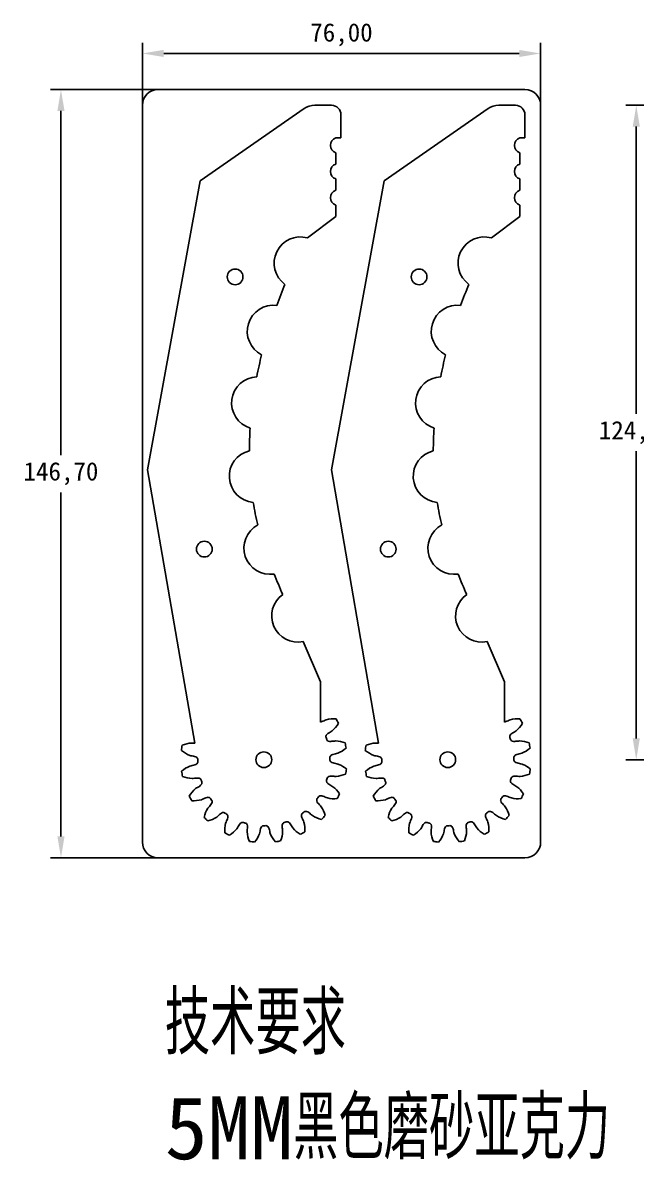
# Model space of a CAD drawing. Header units: millimetres. Extents: x 1878 to 2381, y 417 to 643.
# Drawn here: x 1878.1 to 1995.2, y 416.7 to 633.9 of the extents above; entities that cross this region are included whole.
import ezdxf

# ---------------------------------------------------------------- set-up
doc = ezdxf.new("R2010")
doc.units = ezdxf.units.MM
doc.header["$PDSIZE"] = -1
doc.layers.add('02___PRT_ALL_AXES', color=7, linetype='Continuous')
doc.dimstyles.new('ISO-25', dxfattribs={"dimtxt": 2.5, "dimasz": 2.5, "dimexe": 1.25, "dimexo": 0.625, "dimtad": 1, "dimtxsty": 'Standard', "dimcen": 2.5, "dimadec": 0, "dimazin": 0, "dimtfac": 1, "dimtmove": 0, "dimatfit": 3, "dimfxl": 1, "dimarcsym": 0})

# ---------------------------------------------------------------- blocks, each defined once
blk = doc.blocks.new('*D5')
at = {"color": 0, "lineweight": -2, "transparency": 16777216}
for p, q in [((1900.95, 618.18), (1900.95, 630.07)), ((1976.95, 618.18), (1976.95, 630.07)), ((1905.03, 628.07), (1972.87, 628.07))]:
    blk.add_line(p, q, dxfattribs=at)
at = {"color": 0, "transparency": 16777216}
for points in [[(1905.03, 628.75), (1905.03, 627.39), (1900.95, 628.07)], [(1972.87, 628.75), (1972.87, 627.39), (1976.95, 628.07)]]:
    blk.add_solid(points, dxfattribs=at)
at = {"layer": 'Defpoints', "color": 0, "transparency": 16777216}
for p in [(1976.95, 628.07), (1900.95, 618.18), (1976.95, 618.18)]:
    blk.add_point(p, dxfattribs=at)
at = {"color": 0, "transparency": 16777216, "insert": (1938.95, 631.64), "char_height": 3.5, "attachment_point": 5}
blk.add_mtext('76,00', dxfattribs=at)
blk = doc.blocks.new('*D6')
at = {"color": 0, "lineweight": -2, "transparency": 16777216}
for p, q in [((1903.95, 621.18), (1883.42, 621.18)), ((1885.42, 617.1), (1885.42, 551.39)), ((1885.42, 478.56), (1885.42, 544.26)), ((1903.95, 474.48), (1883.42, 474.48))]:
    blk.add_line(p, q, dxfattribs=at)
at = {"color": 0, "transparency": 16777216}
for points in [[(1884.74, 617.1), (1886.1, 617.1), (1885.42, 621.18)], [(1884.74, 478.56), (1886.1, 478.56), (1885.42, 474.48)]]:
    blk.add_solid(points, dxfattribs=at)
at = {"layer": 'Defpoints', "color": 0, "transparency": 16777216}
for p in [(1903.95, 621.18), (1885.42, 474.48), (1903.95, 474.48)]:
    blk.add_point(p, dxfattribs=at)
at = {"color": 0, "transparency": 16777216, "insert": (1885.42, 547.83), "char_height": 3.5, "attachment_point": 5}
blk.add_mtext('146,70', dxfattribs=at)
blk = doc.blocks.new('*D16')
at = {"color": 0, "lineweight": -2, "transparency": 16777216}
for p, q in [((2007.31, 618.18), (1993.2, 618.18)), ((1995.2, 614.1), (1995.2, 559.25)), ((1995.2, 497.27), (1995.2, 552.12)), ((2018.83, 493.19), (1993.2, 493.19))]:
    blk.add_line(p, q, dxfattribs=at)
at = {"color": 0, "transparency": 16777216}
for points in [[(1994.52, 614.1), (1995.88, 614.1), (1995.2, 618.18)], [(1994.52, 497.27), (1995.88, 497.27), (1995.2, 493.19)]]:
    blk.add_solid(points, dxfattribs=at)
at = {"layer": 'Defpoints', "color": 0, "transparency": 16777216}
for p in [(1995.2, 618.18), (2007.31, 618.18), (2018.83, 493.19)]:
    blk.add_point(p, dxfattribs=at)
at = {"color": 0, "transparency": 16777216, "insert": (1995.2, 555.68), "char_height": 3.5, "attachment_point": 5}
blk.add_mtext('124,99', dxfattribs=at)

msp = doc.modelspace()

# ---------------------------------------------------------------- linework, layer by layer
at = {"color": 7, "linetype": 'Continuous'}
for p, q in [((1973.955, 621.177), (1903.955, 621.177)), ((1931.816, 617.532), (1912.003, 603.735)), ((1937.053, 618.177), (1933.873, 618.177)), ((1966.917, 617.532), (1947.104, 603.735)), ((1972.155, 618.177), (1968.974, 618.177)), ((1912.003, 603.735), (1901.955, 548.594)), ((1947.104, 603.735), (1937.056, 548.594)), ((1932.454, 592.851), (1937.853, 596.943)), ((1967.555, 592.851), (1972.955, 596.943)), ((1901.955, 548.594), (1910.936, 496.369)), ((1937.056, 548.594), (1946.037, 496.369)), ((1934.936, 500.412), (1934.936, 508.078)), ((1970.037, 500.412), (1970.037, 508.078))]:
    msp.add_line(p, q, dxfattribs=at)
for p, q in [((1900.955, 477.48), (1900.955, 618.177)), ((1976.955, 618.177), (1976.955, 477.48)), ((1938.853, 616.377), (1938.853, 611.943)), ((1973.955, 616.377), (1973.955, 611.943)), ((1937.853, 611.943), (1938.853, 611.943)), ((1972.955, 611.943), (1973.955, 611.943)), ((1903.955, 474.48), (1973.955, 474.48))]:
    msp.add_line(p, q)
for centre in [(1924.135, 493.221), (1959.236, 493.221)]:
    msp.add_circle(centre, 1.5)
for centre, start, end in [((1903.955, 618.177), 90, 180), ((1973.955, 618.177), 0, 90), ((1903.955, 477.48), 180, 270), ((1973.955, 477.48), 270, 0)]:
    msp.add_arc(centre, 3, start, end)
for centre, radius, start, end in [((1933.873, 614.577), 3.6, 90, 124.85116), ((1937.053, 616.377), 1.8, 0, 90), ((1968.974, 614.577), 3.6, 90, 124.85116), ((1972.155, 616.377), 1.8, 0, 90), ((1931.088, 588.041), 5, 74.15272, 234.18779), ((1966.189, 588.041), 5, 74.15272, 234.18779), ((1924.135, 493.221), 15.841, 26.0096, 29.62872), ((1959.236, 493.221), 15.841, 26.0096, 29.62872), ((1924.136, 493.222), 12.6, 17.92888, 19.70944), ((1959.237, 493.222), 12.6, 17.92888, 19.70944), ((1924.137, 493.222), 15.841, 170.0096, 173.62872), ((1924.135, 493.221), 15.841, 8.0096, 11.62872), ((1959.238, 493.222), 15.841, 170.0096, 173.62872), ((1959.236, 493.221), 15.841, 8.0096, 11.62872), ((1924.136, 493.222), 12.6, 179.92888, 181.70944), ((1924.136, 493.222), 12.6, 359.92888, 1.70944), ((1959.237, 493.222), 12.6, 179.92888, 181.70944), ((1959.237, 493.222), 12.6, 359.92888, 1.70944), ((1924.137, 493.222), 15.841, 188.0096, 191.62872), ((1924.135, 493.222), 15.841, 350.0096, 353.62872), ((1959.238, 493.222), 15.841, 188.0096, 191.62872), ((1959.236, 493.222), 15.841, 350.0096, 353.62872), ((1924.136, 493.222), 12.6, 197.92888, 199.70944), ((1924.136, 493.222), 12.6, 341.92888, 343.70944), ((1959.237, 493.222), 12.6, 197.92888, 199.70944), ((1959.237, 493.222), 12.6, 341.92888, 343.70944), ((1924.135, 493.222), 15.841, 332.0096, 335.62872), ((1959.236, 493.222), 15.841, 332.0096, 335.62872), ((1924.137, 493.222), 15.841, 206.0096, 209.62872), ((1924.136, 493.222), 12.6, 215.92888, 217.70944), ((1924.136, 493.222), 12.6, 323.92888, 325.70944), ((1959.238, 493.222), 15.841, 206.0096, 209.62872), ((1959.237, 493.222), 12.6, 215.92888, 217.70944), ((1959.237, 493.222), 12.6, 323.92888, 325.70944), ((1924.137, 493.223), 15.841, 224.0096, 227.62872), ((1924.136, 493.222), 12.6, 233.92888, 235.70944), ((1924.136, 493.222), 12.6, 305.92888, 307.70944), ((1924.135, 493.223), 15.841, 314.0096, 317.62872), ((1959.238, 493.223), 15.841, 224.0096, 227.62872), ((1959.237, 493.222), 12.6, 233.92888, 235.70944), ((1959.237, 493.222), 12.6, 305.92888, 307.70944), ((1959.236, 493.223), 15.841, 314.0096, 317.62872), ((1924.136, 493.222), 12.6, 251.92888, 253.70944), ((1924.136, 493.222), 12.6, 269.92888, 271.70944), ((1924.136, 493.222), 12.6, 287.92888, 289.70944), ((1959.237, 493.222), 12.6, 251.92888, 253.70944), ((1959.237, 493.222), 12.6, 269.92888, 271.70944), ((1959.237, 493.222), 12.6, 287.92888, 289.70944), ((1924.136, 493.223), 15.841, 242.0096, 245.62872), ((1924.135, 493.223), 15.841, 296.0096, 299.62872), ((1959.238, 493.223), 15.841, 242.0096, 245.62872), ((1959.237, 493.223), 15.841, 296.0096, 299.62872), ((1924.136, 493.223), 15.841, 260.0096, 263.62872), ((1924.136, 493.223), 15.841, 278.0096, 281.62872), ((1959.237, 493.223), 15.841, 260.0096, 263.62872), ((1959.237, 493.223), 15.841, 278.0096, 281.62872)]:
    msp.add_arc(centre, radius, start, end, dxfattribs=at)
for points, knots in [([(1937.905, 501.053), (1937.283, 501.061), (1936.304, 501.075), (1935.409, 500.542), (1935.022, 500.435), (1934.936, 500.412)], [0, 0, 0, 0, 0.6081173, 0.9123175, 1, 1, 1, 1]), ([(1935.998, 497.471), (1935.982, 497.547), (1935.95, 497.703), (1936.066, 498.005), (1936.493, 498.363), (1937.479, 498.838), (1938.025, 499.652), (1938.372, 500.168)], [0, 0, 0, 0, 0.0622391, 0.1246397, 0.2490507, 0.499475, 1, 1, 1, 1]), ([(1973.006, 501.053), (1972.384, 501.061), (1971.406, 501.075), (1970.51, 500.542), (1970.124, 500.435), (1970.037, 500.412)], [0, 0, 0, 0, 0.6081173, 0.9123175, 1, 1, 1, 1]), ([(1971.099, 497.471), (1971.083, 497.547), (1971.051, 497.703), (1971.167, 498.005), (1971.594, 498.363), (1972.58, 498.838), (1973.127, 499.652), (1973.473, 500.168)], [0, 0, 0, 0, 0.0622391, 0.1246397, 0.2490507, 0.499475, 1, 1, 1, 1]), ([(1910.936, 496.369), (1910.74, 496.386), (1909.922, 496.481), (1909.12, 496.184), (1908.536, 495.97)], [0, 0, 0, 0, 0.2400907, 1, 1, 1, 1]), ([(1939.651, 496.415), (1939.061, 496.612), (1938.131, 496.923), (1937.061, 496.696), (1936.503, 496.719), (1936.228, 496.888), (1936.158, 497.031), (1936.124, 497.1)], [0, 0, 0, 0, 0.5006215, 0.7510488, 0.8754089, 0.9377851, 1, 1, 1, 1]), ([(1936.73, 493.598), (1936.739, 493.674), (1936.757, 493.833), (1936.96, 494.084), (1937.477, 494.293), (1938.562, 494.44), (1939.333, 495.045), (1939.821, 495.429)], [0, 0, 0, 0, 0.0622391, 0.1246397, 0.2490507, 0.499475, 1, 1, 1, 1]), ([(1946.037, 496.369), (1945.841, 496.386), (1945.023, 496.481), (1944.221, 496.184), (1943.637, 495.97)], [0, 0, 0, 0, 0.2400907, 1, 1, 1, 1]), ([(1974.752, 496.415), (1974.163, 496.612), (1973.233, 496.923), (1972.162, 496.696), (1971.605, 496.719), (1971.329, 496.888), (1971.259, 497.031), (1971.225, 497.1)], [0, 0, 0, 0, 0.5006215, 0.7510488, 0.8754089, 0.9377851, 1, 1, 1, 1]), ([(1971.832, 493.598), (1971.84, 493.674), (1971.858, 493.833), (1972.061, 494.084), (1972.578, 494.293), (1973.663, 494.44), (1974.434, 495.045), (1974.923, 495.429)], [0, 0, 0, 0, 0.0622391, 0.1246397, 0.2490507, 0.499475, 1, 1, 1, 1]), ([(1908.394, 494.979), (1908.893, 494.61), (1909.682, 494.027), (1910.77, 493.912), (1911.293, 493.717), (1911.503, 493.472), (1911.525, 493.314), (1911.536, 493.237)], [0, 0, 0, 0, 0.5006215, 0.7510488, 0.8754089, 0.9377851, 1, 1, 1, 1]), ([(1936.736, 493.206), (1936.747, 493.13), (1936.769, 492.972), (1936.979, 492.726), (1937.502, 492.532), (1938.04, 492.475), (1938.4, 492.353), (1938.467, 492.327)], [0, 0, 0, 0, 0.1115573, 0.2234038, 0.4463935, 0.8954339, 1, 1, 1, 1]), ([(1943.495, 494.979), (1943.995, 494.61), (1944.783, 494.027), (1945.871, 493.912), (1946.394, 493.717), (1946.604, 493.472), (1946.626, 493.314), (1946.637, 493.237)], [0, 0, 0, 0, 0.5006215, 0.7510488, 0.8754089, 0.9377851, 1, 1, 1, 1]), ([(1971.837, 493.206), (1971.848, 493.13), (1971.87, 492.972), (1972.08, 492.726), (1972.603, 492.532), (1973.141, 492.475), (1973.501, 492.353), (1973.568, 492.327)], [0, 0, 0, 0, 0.1115573, 0.2234038, 0.4463935, 0.8954339, 1, 1, 1, 1]), ([(1911.542, 492.846), (1911.533, 492.769), (1911.515, 492.611), (1911.312, 492.359), (1910.795, 492.15), (1909.71, 492.004), (1908.939, 491.398), (1908.45, 491.015)], [0, 0, 0, 0, 0.0622391, 0.1246397, 0.2490507, 0.499475, 1, 1, 1, 1]), ([(1946.643, 492.846), (1946.634, 492.769), (1946.616, 492.611), (1946.413, 492.359), (1945.896, 492.15), (1944.812, 492.004), (1944.04, 491.398), (1943.552, 491.015)], [0, 0, 0, 0, 0.0622391, 0.1246397, 0.2490507, 0.499475, 1, 1, 1, 1]), ([(1908.621, 490.029), (1909.211, 489.832), (1910.14, 489.52), (1911.211, 489.747), (1911.768, 489.724), (1912.044, 489.556), (1912.114, 489.412), (1912.148, 489.343)], [0, 0, 0, 0, 0.5006215, 0.7510488, 0.8754089, 0.9377851, 1, 1, 1, 1]), ([(1912.274, 488.972), (1912.29, 488.897), (1912.322, 488.74), (1912.206, 488.439), (1911.779, 488.08), (1910.793, 487.606), (1910.246, 486.792), (1909.9, 486.276)], [0, 0, 0, 0, 0.0622391, 0.1246397, 0.2490507, 0.499475, 1, 1, 1, 1]), ([(1938.564, 486.685), (1938.203, 487.191), (1937.634, 487.99), (1936.634, 488.435), (1936.197, 488.782), (1936.074, 489.08), (1936.101, 489.237), (1936.114, 489.313)], [0, 0, 0, 0, 0.5006215, 0.7510488, 0.8754089, 0.9377851, 1, 1, 1, 1]), ([(1936.23, 489.687), (1936.262, 489.758), (1936.328, 489.903), (1936.599, 490.079), (1937.155, 490.118), (1938.232, 489.922), (1939.152, 490.26), (1939.736, 490.474)], [0, 0, 0, 0, 0.0622391, 0.1246397, 0.2490507, 0.499475, 1, 1, 1, 1]), ([(1943.722, 490.029), (1944.312, 489.832), (1945.242, 489.52), (1946.312, 489.747), (1946.87, 489.724), (1947.145, 489.556), (1947.215, 489.412), (1947.249, 489.343)], [0, 0, 0, 0, 0.5006215, 0.7510488, 0.8754089, 0.9377851, 1, 1, 1, 1]), ([(1947.375, 488.972), (1947.391, 488.897), (1947.423, 488.74), (1947.308, 488.439), (1946.88, 488.08), (1945.894, 487.606), (1945.348, 486.792), (1945.001, 486.276)], [0, 0, 0, 0, 0.0622391, 0.1246397, 0.2490507, 0.499475, 1, 1, 1, 1]), ([(1973.666, 486.685), (1973.305, 487.191), (1972.735, 487.99), (1971.736, 488.435), (1971.298, 488.782), (1971.175, 489.08), (1971.202, 489.237), (1971.216, 489.313)], [0, 0, 0, 0, 0.5006215, 0.7510488, 0.8754089, 0.9377851, 1, 1, 1, 1]), ([(1971.331, 489.687), (1971.363, 489.758), (1971.429, 489.903), (1971.7, 490.079), (1972.256, 490.118), (1973.333, 489.922), (1974.253, 490.26), (1974.837, 490.474)], [0, 0, 0, 0, 0.0622391, 0.1246397, 0.2490507, 0.499475, 1, 1, 1, 1]), ([(1910.367, 485.391), (1910.989, 485.385), (1911.969, 485.377), (1912.917, 485.924), (1913.454, 486.074), (1913.769, 485.998), (1913.879, 485.884), (1913.933, 485.828)], [0, 0, 0, 0, 0.5006215, 0.7510488, 0.8754089, 0.9377851, 1, 1, 1, 1]), ([(1914.168, 485.515), (1914.206, 485.448), (1914.285, 485.309), (1914.268, 484.986), (1913.973, 484.513), (1913.181, 483.757), (1912.913, 482.814), (1912.743, 482.216)], [0, 0, 0, 0, 0.0622391, 0.1246397, 0.2490507, 0.499475, 1, 1, 1, 1]), ([(1935.838, 482.547), (1935.651, 483.139), (1935.357, 484.075), (1934.544, 484.807), (1934.235, 485.272), (1934.209, 485.594), (1934.284, 485.735), (1934.32, 485.803)], [0, 0, 0, 0, 0.5006215, 0.7510488, 0.8754089, 0.9377851, 1, 1, 1, 1]), ([(1934.546, 486.123), (1934.598, 486.18), (1934.706, 486.298), (1935.018, 486.382), (1935.559, 486.247), (1936.522, 485.728), (1937.502, 485.764), (1938.123, 485.788)], [0, 0, 0, 0, 0.0622391, 0.1246397, 0.2490507, 0.499475, 1, 1, 1, 1]), ([(1945.468, 485.391), (1946.09, 485.385), (1947.07, 485.377), (1948.019, 485.924), (1948.556, 486.074), (1948.87, 485.998), (1948.981, 485.884), (1949.034, 485.828)], [0, 0, 0, 0, 0.5006215, 0.7510488, 0.8754089, 0.9377851, 1, 1, 1, 1]), ([(1949.269, 485.515), (1949.307, 485.448), (1949.386, 485.309), (1949.37, 484.986), (1949.074, 484.513), (1948.282, 483.757), (1948.015, 482.814), (1947.845, 482.216)], [0, 0, 0, 0, 0.0622391, 0.1246397, 0.2490507, 0.499475, 1, 1, 1, 1]), ([(1970.94, 482.547), (1970.753, 483.139), (1970.458, 484.075), (1969.645, 484.807), (1969.336, 485.272), (1969.311, 485.594), (1969.385, 485.735), (1969.422, 485.803)], [0, 0, 0, 0, 0.5006215, 0.7510488, 0.8754089, 0.9377851, 1, 1, 1, 1]), ([(1969.647, 486.123), (1969.699, 486.18), (1969.807, 486.298), (1970.119, 486.382), (1970.66, 486.247), (1971.624, 485.728), (1972.603, 485.764), (1973.224, 485.788)], [0, 0, 0, 0, 0.0622391, 0.1246397, 0.2490507, 0.499475, 1, 1, 1, 1]), ([(1913.461, 481.519), (1914.054, 481.706), (1914.989, 482.001), (1915.722, 482.814), (1916.186, 483.123), (1916.508, 483.148), (1916.649, 483.073), (1916.717, 483.037)], [0, 0, 0, 0, 0.5006215, 0.7510488, 0.8754089, 0.9377851, 1, 1, 1, 1]), ([(1917.037, 482.812), (1917.094, 482.76), (1917.212, 482.652), (1917.296, 482.34), (1917.161, 481.799), (1916.642, 480.835), (1916.679, 479.856), (1916.702, 479.235)], [0, 0, 0, 0, 0.0622391, 0.1246397, 0.2490507, 0.499475, 1, 1, 1, 1]), ([(1931.967, 479.453), (1931.972, 480.074), (1931.981, 481.055), (1931.434, 482.003), (1931.284, 482.54), (1931.359, 482.854), (1931.474, 482.965), (1931.529, 483.019)], [0, 0, 0, 0, 0.5006215, 0.7510488, 0.8754089, 0.9377851, 1, 1, 1, 1]), ([(1931.843, 483.254), (1931.91, 483.292), (1932.049, 483.37), (1932.371, 483.354), (1932.845, 483.059), (1933.6, 482.267), (1934.543, 481.999), (1935.141, 481.829)], [0, 0, 0, 0, 0.0622391, 0.1246397, 0.2490507, 0.499475, 1, 1, 1, 1]), ([(1948.562, 481.519), (1949.155, 481.706), (1950.09, 482.001), (1950.823, 482.814), (1951.287, 483.123), (1951.609, 483.148), (1951.75, 483.073), (1951.818, 483.037)], [0, 0, 0, 0, 0.5006215, 0.7510488, 0.8754089, 0.9377851, 1, 1, 1, 1]), ([(1952.138, 482.812), (1952.195, 482.76), (1952.313, 482.652), (1952.397, 482.34), (1952.263, 481.799), (1951.743, 480.835), (1951.78, 479.856), (1951.803, 479.235)], [0, 0, 0, 0, 0.0622391, 0.1246397, 0.2490507, 0.499475, 1, 1, 1, 1]), ([(1967.068, 479.453), (1967.073, 480.074), (1967.082, 481.055), (1966.535, 482.003), (1966.385, 482.54), (1966.461, 482.854), (1966.575, 482.965), (1966.631, 483.019)], [0, 0, 0, 0, 0.5006215, 0.7510488, 0.8754089, 0.9377851, 1, 1, 1, 1]), ([(1966.944, 483.254), (1967.011, 483.292), (1967.15, 483.37), (1967.473, 483.354), (1967.946, 483.059), (1968.702, 482.267), (1969.645, 481.999), (1970.242, 481.829)], [0, 0, 0, 0, 0.0622391, 0.1246397, 0.2490507, 0.499475, 1, 1, 1, 1]), ([(1917.6, 478.793), (1918.106, 479.154), (1918.904, 479.724), (1919.35, 480.723), (1919.696, 481.16), (1919.994, 481.284), (1920.151, 481.257), (1920.227, 481.243)], [0, 0, 0, 0, 0.5006215, 0.7510488, 0.8754089, 0.9377851, 1, 1, 1, 1]), ([(1920.602, 481.128), (1920.672, 481.096), (1920.817, 481.03), (1920.994, 480.759), (1921.033, 480.203), (1920.836, 479.126), (1921.174, 478.205), (1921.388, 477.622)], [0, 0, 0, 0, 0.0622391, 0.1246397, 0.2490507, 0.499475, 1, 1, 1, 1]), ([(1922.378, 477.48), (1922.748, 477.979), (1923.331, 478.767), (1923.446, 479.856), (1923.64, 480.379), (1923.886, 480.589), (1924.044, 480.611), (1924.12, 480.622)], [0, 0, 0, 0, 0.5006215, 0.7510488, 0.8754089, 0.9377851, 1, 1, 1, 1]), ([(1924.512, 480.627), (1924.589, 480.619), (1924.747, 480.601), (1924.999, 480.398), (1925.208, 479.881), (1925.354, 478.796), (1925.959, 478.025), (1926.343, 477.536)], [0, 0, 0, 0, 0.0622391, 0.1246397, 0.2490507, 0.499475, 1, 1, 1, 1]), ([(1927.329, 477.707), (1927.526, 478.296), (1927.837, 479.226), (1927.61, 480.297), (1927.633, 480.854), (1927.802, 481.13), (1927.945, 481.2), (1928.015, 481.234)], [0, 0, 0, 0, 0.5006215, 0.7510488, 0.8754089, 0.9377851, 1, 1, 1, 1]), ([(1928.385, 481.36), (1928.461, 481.375), (1928.617, 481.407), (1928.919, 481.292), (1929.278, 480.865), (1929.752, 479.878), (1930.566, 479.332), (1931.082, 478.986)], [0, 0, 0, 0, 0.0622391, 0.1246397, 0.2490507, 0.499475, 1, 1, 1, 1]), ([(1952.701, 478.793), (1953.207, 479.154), (1954.005, 479.724), (1954.451, 480.723), (1954.797, 481.16), (1955.096, 481.284), (1955.253, 481.257), (1955.329, 481.243)], [0, 0, 0, 0, 0.5006215, 0.7510488, 0.8754089, 0.9377851, 1, 1, 1, 1]), ([(1955.703, 481.128), (1955.773, 481.096), (1955.918, 481.03), (1956.095, 480.759), (1956.134, 480.203), (1955.938, 479.126), (1956.275, 478.205), (1956.489, 477.622)], [0, 0, 0, 0, 0.0622391, 0.1246397, 0.2490507, 0.499475, 1, 1, 1, 1]), ([(1957.479, 477.48), (1957.849, 477.979), (1958.432, 478.767), (1958.547, 479.856), (1958.742, 480.379), (1958.987, 480.589), (1959.145, 480.611), (1959.222, 480.622)], [0, 0, 0, 0, 0.5006215, 0.7510488, 0.8754089, 0.9377851, 1, 1, 1, 1]), ([(1959.613, 480.627), (1959.69, 480.619), (1959.848, 480.601), (1960.1, 480.398), (1960.309, 479.881), (1960.455, 478.796), (1961.061, 478.025), (1961.444, 477.536)], [0, 0, 0, 0, 0.0622391, 0.1246397, 0.2490507, 0.499475, 1, 1, 1, 1]), ([(1962.43, 477.707), (1962.627, 478.296), (1962.938, 479.226), (1962.711, 480.297), (1962.735, 480.854), (1962.903, 481.13), (1963.046, 481.2), (1963.116, 481.234)], [0, 0, 0, 0, 0.5006215, 0.7510488, 0.8754089, 0.9377851, 1, 1, 1, 1]), ([(1963.486, 481.36), (1963.562, 481.375), (1963.718, 481.407), (1964.02, 481.292), (1964.379, 480.865), (1964.853, 479.878), (1965.667, 479.332), (1966.183, 478.986)], [0, 0, 0, 0, 0.0622391, 0.1246397, 0.2490507, 0.499475, 1, 1, 1, 1])]:
    msp.add_open_spline(points, degree=3, knots=knots, dxfattribs=at)
for points in [[(1938.467, 492.327), (1938.975, 492.132), (1939.437, 491.791), (1939.878, 491.464)], [(1973.568, 492.327), (1974.076, 492.132), (1974.538, 491.791), (1974.979, 491.464)]]:
    msp.add_open_spline(points, degree=3, dxfattribs=at)
at = {"layer": '02___PRT_ALL_AXES', "color": 7, "linetype": 'Continuous'}
for p, q in [((1937.853, 606.943), (1937.853, 609.114)), ((1972.955, 606.943), (1972.955, 609.114)), ((1937.853, 601.943), (1937.853, 604.114)), ((1972.955, 601.943), (1972.955, 604.114)), ((1937.853, 596.943), (1937.853, 599.114)), ((1972.955, 596.943), (1972.955, 599.114)), ((1934.936, 508.078), (1931.65, 515.765)), ((1970.037, 508.078), (1966.751, 515.765))]:
    msp.add_line(p, q, dxfattribs=at)
for centre in [(1918.657, 585.413), (1953.759, 585.413), (1912.781, 533.432), (1947.883, 533.432)]:
    msp.add_circle(centre, 1.5, dxfattribs=at)
for centre, radius, start, end in [((1938.353, 610.528), 1.5, 109.47122, 250.52878), ((1973.455, 610.528), 1.5, 109.47122, 250.52878), ((1938.353, 605.528), 1.5, 109.47122, 250.52878), ((1973.455, 605.528), 1.5, 109.47122, 250.52878), ((1938.353, 600.528), 1.5, 109.47122, 250.52878), ((1973.455, 600.528), 1.5, 109.47122, 250.52878), ((2013.455, 548.246), 92.478, 157.26518, 159.93804), ((2048.556, 548.246), 92.478, 157.26518, 159.93804), ((1925.976, 575.007), 5, 82.9668, 243.10121), ((1961.078, 575.007), 5, 82.9668, 243.10121), ((2006.907, 550.077), 85.674, 166.17561, 169.06603), ((2042.008, 550.077), 85.674, 166.17561, 169.06603), ((1922.983, 561.331), 5, 92.24117, 252.96359), ((1958.085, 561.331), 5, 92.24117, 252.96359), ((1991.414, 552), 70.044, 176.27519, 179.83666), ((2026.516, 552), 70.044, 176.27519, 179.83666), ((1922.539, 547.338), 5, 103.50864, 265.16492), ((1957.64, 547.338), 5, 103.50864, 265.16492), ((1974.726, 550.76), 53.276, 189.07614, 193.81535), ((2009.827, 550.76), 53.276, 189.07614, 193.81535), ((1925.332, 533.619), 5, 117.90669, 278.86232), ((1960.433, 533.619), 5, 117.90669, 278.86232), ((1930.625, 520.659), 5, 125.1494, 281.82533), ((1965.726, 520.659), 5, 125.1494, 281.82533)]:
    msp.add_arc(centre, radius, start, end, dxfattribs=at)
for points in [[(1927.746, 524.747), (1927.177, 526.066), (1926.626, 527.374), (1926.102, 528.679)], [(1962.848, 524.747), (1962.279, 526.066), (1961.727, 527.374), (1961.203, 528.679)]]:
    msp.add_open_spline(points, degree=3, dxfattribs=at)

# ---------------------------------------------------------------- texts
at = {"insert": (1905.245, 448.941), "char_height": 12, "width": 128.42043, "attachment_point": 1}
msp.add_mtext('{\\Fisocp,gbcbig|c134;\\C1;技术要求\\Ftxt|c134;\\P5MM\\Fisocp,gbcbig|c134;黑色磨砂亚克力}', dxfattribs=at)

# ---------------------------------------------------------------- dimensions: what is measured, and where the dimension line sits
dim = msp.add_linear_dim(base=(1976.955, 628.073), p1=(1900.955, 618.177), p2=(1976.955, 618.177), dimstyle='ISO-25', override={"dimtxt": 3.5, "dimasz": 4.08, "dimexe": 2, "dimexo": 0, "dimgap": 1.524, "dimtih": 1, "dimtoh": 1, "dimzin": 0, "dimadec": 2, "dimtzin": 0, "dimarcsym": 1})
dim.commit()
dim.dimension.update_dxf_attribs({"geometry": '*D5', "text_midpoint": (1938.955, 631.639)})
for base, p1, p2, picture, middle in [((1885.422, 474.48), (1903.955, 621.177), (1903.955, 474.48), '*D6', (1885.422, 547.828)), ((1995.2, 618.177), (2018.831, 493.185), (2007.306, 618.177), '*D16', (1995.2, 555.681))]:
    dim = msp.add_linear_dim(base=base, p1=p1, p2=p2, angle=90, dimstyle='ISO-25', override={"dimtxt": 3.5, "dimasz": 4.08, "dimexe": 2, "dimexo": 0, "dimgap": 1.524, "dimtih": 1, "dimtoh": 1, "dimzin": 0, "dimadec": 2, "dimtzin": 0, "dimarcsym": 1})
    dim.commit()
    dim.dimension.update_dxf_attribs({"geometry": picture, "text_midpoint": middle})

doc.saveas('drawing.dxf')
